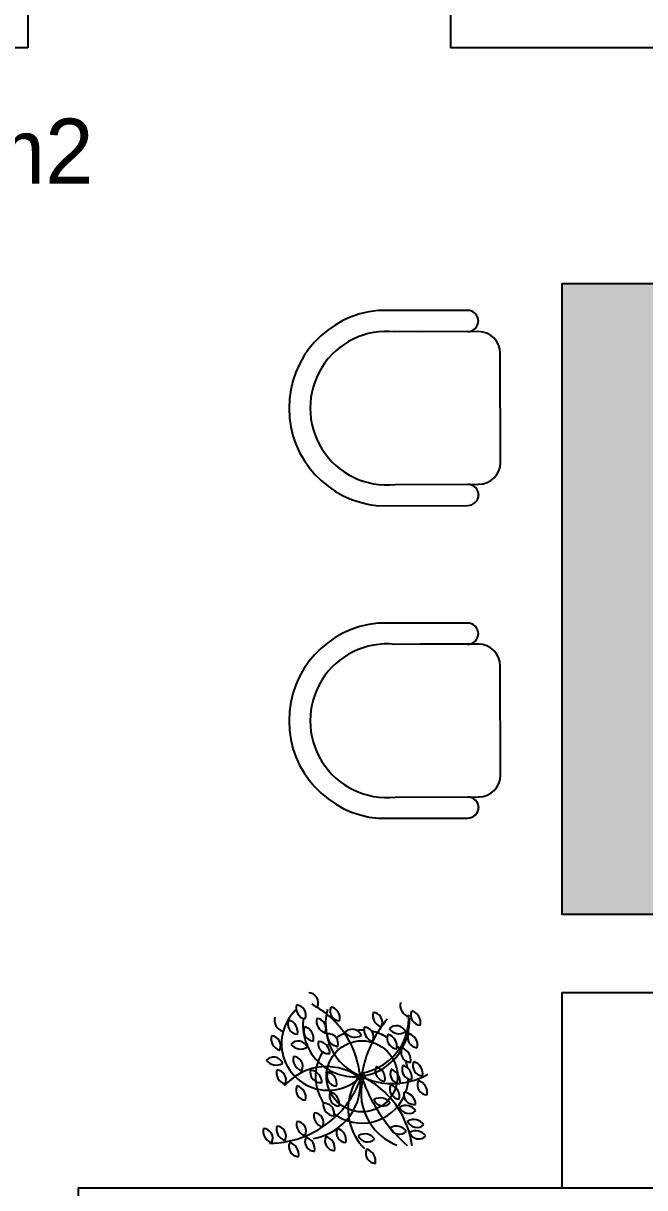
# Model space of a CAD drawing. Header units: millimetres. Extents: x 935 to 1399, y 512 to 900.
# Drawn here: x 1157.065 to 1158.976, y 855.466 to 859.047 of the extents above; entities that cross this region are included whole.
import ezdxf

# ---------------------------------------------------------------- set-up
doc = ezdxf.new("R2010")
doc.units = ezdxf.units.MM
doc.layers.add('LAYER1', color=1, linetype='Continuous')
doc.layers.add('MOBÍLIA', color=1, linetype='Continuous')

msp = doc.modelspace()

# ---------------------------------------------------------------- hatches: boundary and pattern name
at = {"linetype": 'Continuous'}
h = msp.add_hatch(dxfattribs=at)
h.set_pattern_fill('SWAMP', color=254, scale=0.05, angle=90, style=0)
h.set_pattern_definition([(90, (1110.28268, 808.49453), (-0.04330127, 0.025), [0.00625, -0.04375]), (180, (1110.28268, 808.497655), (-0.04330127, -0.025), [0.003125, -0.08347754]), (180, (1110.28268, 808.498436), (-0.04330127, -0.025), [0.0025, -0.08410254]), (180, (1110.28268, 808.496873), (-0.04330127, -0.025), [0.0025, -0.08410254]), (150, (1110.28268, 808.499217), (-0.04330127, -0.025), [0.002, -0.048]), (210, (1110.28268, 808.49609), (-2e-11, -0.05), [0.002, -0.048])])
h.paths.add_polyline_path([(1159.17995, 858.21827), (1159.17995, 858.24707, -0.9926943), (1159.02636, 858.24594), (1158.72068, 858.24594), (1158.72068, 856.30747), (1161.30853, 856.30747, -0.0019246), (1161.31062, 856.30845), (1161.31062, 856.42404), (1161.12641, 856.42404, -1), (1161.12641, 856.58404), (1161.09641, 856.58404, -0.4142136), (1161.04641, 856.63404), (1161.04641, 857.13404, -0.4142136), (1161.09641, 857.18404, -0.4142136), (1161.04641, 857.23404), (1161.04641, 857.73404, -0.4142136), (1161.09641, 857.78404), (1161.12641, 857.78404, -1), (1161.12641, 857.94404), (1161.31062, 857.94404), (1161.31062, 858.24058, -0.023235), (1161.28267, 858.23837, 0.0099184), (1161.28323, 858.23945, -0.2707398), (1161.25744, 858.26723), (1161.06155, 858.26723), (1161.06155, 858.24707, -1), (1160.90795, 858.24707), (1160.90795, 858.21827, -0.4142136), (1160.85995, 858.17027), (1160.37995, 858.17027, -0.4142136), (1160.33195, 858.21827, -0.4142136), (1160.28395, 858.17027), (1159.80395, 858.17027, -0.4142136), (1159.75595, 858.21827, -0.4142136), (1159.70795, 858.17027), (1159.22795, 858.17027, -0.4142136)])

# ---------------------------------------------------------------- linework, layer by layer
at = {"color": 6}
for p, q in [((1157.07891, 859.22187), (1157.07891, 858.97187)), ((1158.37891, 859.22187), (1158.37891, 858.97187)), ((1157.07891, 858.97187), (1154.24141, 858.97187)), ((1161.86641, 858.97187), (1158.37891, 858.97187)), ((1157.23329, 855.46625), (1157.23329, 855.21625)), ((1157.23329, 855.46625), (1161.86641, 855.46625))]:
    msp.add_line(p, q, dxfattribs=at)
at = {"color": 6, "linetype": 'Continuous'}
msp.add_line((1158.72068, 856.32875), (1158.72068, 856.30747), dxfattribs=at)
at = {"color": 1, "linetype": 'Continuous'}
msp.add_line((1158.72068, 856.30747), (1161.30853, 856.30747), dxfattribs=at)
at = {"color": 1}
for q in [(1161.86641, 856.06625), (1158.72068, 855.46625)]:
    msp.add_line((1158.72068, 856.06625), q, dxfattribs=at)
msp.add_lwpolyline([(1159.02635, 858.24594), (1158.72068, 858.24594), (1158.72068, 856.30747), (1161.31062, 856.30747)], dxfattribs=at)
at = {"layer": 'LAYER1'}
for centre, radius in [((1158.10632, 855.80867), 0.10934), ((1158.10632, 855.80867), 0.10934), ((1158.10474, 855.80867), 0.01011), ((1158.10474, 855.80867), 0.01011)]:
    msp.add_circle(centre, radius, dxfattribs=at)
for centre, radius, start, end in [((1157.94116, 856.03494), 0.03072, 335.5961, 86.61943), ((1157.9415, 856.01998), 0.03756, 167.38792, 251.82132), ((1157.90303, 855.99751), 0.03072, 335.5961, 86.61943), ((1157.8254, 855.78522), 0.2757, 34.25705, 62.66897), ((1158.03884, 856.00974), 0.03072, 156.63713, 267.66046), ((1158.00079, 855.98658), 0.03756, 348.42895, 72.86236), ((1158.26124, 856.02795), 0.03756, 167.38792, 251.82132), ((1157.87458, 855.98273), 0.03756, 167.38792, 251.82132), ((1158.0024, 855.90917), 0.14344, 134.30061, 256.41097), ((1158.08419, 855.96673), 0.1594, 172.38604, 224.91036), ((1158.00379, 855.97846), 0.03756, 167.38792, 251.82132), ((1157.96532, 855.956), 0.03072, 335.5961, 86.61943), ((1158.16651, 855.96913), 0.17194, 164.9126, 200.5115), ((1158.17692, 855.99712), 0.03756, 167.38792, 251.82132), ((1158.13845, 855.97466), 0.03072, 335.5961, 86.61943), ((1158.45743, 855.7547), 0.3568, 140.00449, 148.23454), ((1158.07862, 855.98906), 0.17194, 326.03682, 3.03277), ((1158.08041, 855.97901), 0.17194, 327.58344, 3.03277), ((1158.28717, 855.99709), 0.03072, 156.63713, 267.66046), ((1158.24911, 855.97393), 0.03756, 348.42895, 72.86236), ((1157.86317, 855.94799), 0.001, 251.82132, 335.5961), ((1157.90915, 855.96863), 0.03072, 156.63713, 267.66046), ((1157.88186, 855.98042), 0.001, 72.86236, 156.63713), ((1157.87109, 855.94548), 0.03756, 348.42895, 72.86236), ((1157.95818, 855.94808), 0.03072, 156.63713, 267.66046), ((1157.9309, 855.95987), 0.001, 72.86236, 156.63713), ((1157.92012, 855.92493), 0.03756, 348.42895, 72.86236), ((1158.07632, 855.92289), 0.03072, 61.3939, 136.16149), ((1158.10649, 855.80776), 0.14294, 87.53421, 96.2092), ((1158.07632, 855.92289), 0.03072, 25.13816, 61.3939), ((1158.15018, 855.95189), 0.03756, 167.38792, 182.03352), ((1158.15018, 855.95189), 0.03756, 182.03352, 251.82132), ((1158.11171, 855.92943), 0.03072, 36.01836, 86.61943), ((1158.10649, 855.80776), 0.14294, 57.20959, 77.85757), ((1158.11171, 855.92943), 0.03072, 335.5961, 36.01836), ((1158.16551, 855.96238), 0.001, 251.82132, 335.5961), ((1158.21249, 855.93354), 0.03072, 25.13816, 136.16149), ((1158.22036, 855.97739), 0.03756, 216.92998, 301.36339), ((1158.23939, 855.94617), 0.001, 301.36339, 25.13816), ((1157.8643, 855.92517), 0.03756, 167.38792, 251.82132), ((1157.82583, 855.90271), 0.03072, 335.5961, 86.61943), ((1157.91015, 855.88626), 0.03072, 25.13816, 136.16149), ((1158.0024, 855.90917), 0.03072, 168.8865, 236.27222), ((1157.97324, 855.91489), 0.001, 85.11173, 168.8865), ((1157.97013, 855.87846), 0.03756, 39.23932, 85.11173), ((1157.99238, 855.94372), 0.001, 251.82132, 335.5961), ((1158.03619, 855.9382), 0.03756, 177.77935, 223.62096), ((1158.0024, 855.90917), 0.03072, 35.22159, 97.01086), ((1158.10649, 855.80776), 0.14294, 133.00673, 138.63105), ((1158.03619, 855.9382), 0.03756, 223.62096, 262.21276), ((1158.10649, 855.80776), 0.14294, 110.56167, 123.54937), ((1158.0024, 855.90917), 0.03072, 345.98753, 35.22159), ((1157.8254, 855.78522), 0.2757, 7.28638, 34.25705), ((1158.08419, 855.96673), 0.03756, 216.92998, 222.02051), ((1158.08419, 855.96673), 0.03756, 222.02051, 301.36339), ((1158.10322, 855.93551), 0.001, 301.36339, 25.13816), ((1158.45743, 855.7547), 0.3568, 148.23454, 171.30095), ((1158.13877, 855.91715), 0.001, 251.82132, 335.5961), ((1158.21441, 855.92437), 0.03072, 173.3717, 267.66046), ((1158.21441, 855.92437), 0.03072, 156.63713, 173.3717), ((1158.18713, 855.93616), 0.001, 72.86236, 156.63713), ((1158.17635, 855.90122), 0.03756, 1.27524, 72.86236), ((1158.27768, 855.92753), 0.03072, 156.63713, 267.66046), ((1158.2504, 855.93932), 0.001, 72.86236, 156.63713), ((1158.23962, 855.90438), 0.03756, 348.42895, 72.86236), ((1157.85289, 855.89043), 0.001, 251.82132, 335.5961), ((1157.91802, 855.93011), 0.03756, 216.92998, 301.36339), ((1157.93705, 855.89889), 0.001, 301.36339, 25.13816), ((1158.10649, 855.80776), 0.14294, 147.94444, 174.1035), ((1158.0024, 855.90917), 0.03072, 236.27222, 279.90983), ((1157.97013, 855.87846), 0.03756, 0.67832, 39.23932), ((1158.16651, 855.96913), 0.17194, 200.5115, 248.94558), ((1158.02946, 855.89689), 0.001, 251.82132, 335.5961), ((1158.03123, 855.90197), 0.001, 262.21276, 345.98753), ((1158.07862, 855.98906), 0.17194, 278.9998, 326.03682), ((1158.08041, 855.97901), 0.17194, 278.9998, 327.58344), ((1158.17635, 855.90122), 0.03756, 348.42895, 1.27524), ((1158.10649, 855.80776), 0.14294, 32.86951, 41.27664), ((1158.25711, 855.88231), 0.03072, 174.35372, 238.31455), ((1158.25711, 855.88231), 0.03072, 156.63713, 174.35372), ((1158.22983, 855.89409), 0.001, 72.86236, 156.63713), ((1158.21905, 855.85915), 0.03756, 348.42895, 72.86236), ((1157.83405, 855.83693), 0.03072, 25.13816, 136.16149), ((1157.84193, 855.88078), 0.03756, 216.92998, 301.36339), ((1157.86096, 855.84955), 0.001, 301.36339, 25.13816), ((1157.93217, 855.86145), 0.03756, 167.38792, 251.82132), ((1157.8937, 855.83899), 0.03072, 335.5961, 86.61943), ((1157.99734, 855.66659), 0.17194, 55.04748, 100.39579), ((1158.08419, 855.96673), 0.1594, 224.91036, 277.40719), ((1158.26028, 855.82952), 0.03072, 156.63713, 248.97478), ((1158.233, 855.84131), 0.001, 72.86236, 156.63713), ((1158.22222, 855.80637), 0.03756, 49.02093, 72.86236), ((1158.25711, 855.88231), 0.03072, 238.31455, 267.66046), ((1158.10649, 855.80776), 0.14294, 10.87528, 19.79876), ((1158.29349, 855.84059), 0.03072, 156.63713, 267.66046), ((1158.26621, 855.85237), 0.001, 72.86236, 156.63713), ((1158.25544, 855.81743), 0.03756, 348.42895, 72.86236), ((1157.88075, 855.82034), 0.03756, 167.38792, 251.82132), ((1157.84228, 855.79787), 0.03072, 335.5961, 86.61943), ((1157.99734, 855.66659), 0.17194, 100.39579, 139.08045), ((1157.92076, 855.82671), 0.001, 251.82132, 335.5961), ((1157.97802, 855.82049), 0.03072, 168.8865, 243.49799), ((1157.94886, 855.82621), 0.001, 85.11173, 168.8865), ((1157.94575, 855.78978), 0.03756, 60.38925, 85.11173), ((1158.10632, 855.80867), 0.14287, 174.46014, 186.29701), ((1157.94575, 855.78978), 0.03756, 0.67832, 60.38925), ((1158.0024, 855.90917), 0.14344, 256.41097, 315.52073), ((1158.02935, 855.80897), 0.03072, 156.63713, 267.66046), ((1158.00207, 855.82076), 0.001, 72.86236, 156.63713), ((1157.9913, 855.78582), 0.03756, 348.42895, 72.86236), ((1157.81863, 855.90473), 0.30181, 314.07846, 341.43979), ((1158.23584, 855.70764), 0.17194, 140.83673, 192.61372), ((1158.58276, 855.97118), 0.50489, 198.77703, 215.23565), ((1158.20057, 856.00399), 0.21756, 243.86587, 282.73377), ((1157.9869, 855.55976), 0.2757, 34.18767, 62.66897), ((1158.17803, 855.82478), 0.03072, 156.63713, 267.66046), ((1158.15075, 855.83656), 0.001, 72.86236, 156.63713), ((1158.13998, 855.80162), 0.03756, 348.42895, 72.86236), ((1158.2239, 855.81688), 0.03072, 156.63713, 267.66046), ((1158.19662, 855.82866), 0.001, 72.86236, 156.63713), ((1158.18584, 855.79372), 0.03756, 348.42895, 72.86236), ((1158.22222, 855.80637), 0.03756, 348.42895, 49.02093), ((1158.20057, 856.00399), 0.21756, 282.73377, 299.77036), ((1157.86934, 855.7856), 0.001, 251.82132, 335.5961), ((1157.93445, 855.76629), 0.03072, 156.63713, 267.66046), ((1157.90717, 855.77807), 0.001, 72.86236, 156.63713), ((1157.8964, 855.74313), 0.03756, 348.42895, 72.86236), ((1158.10649, 855.80776), 0.14294, 185.92715, 214.98849), ((1157.97802, 855.82049), 0.03072, 243.49799, 279.90983), ((1157.92998, 855.7879), 0.17194, 318.17966, 3.03277), ((1158.2755, 855.7576), 0.17194, 164.9126, 211.91666), ((1158.22232, 855.76945), 0.03072, 156.63713, 267.66046), ((1158.19504, 855.78124), 0.001, 72.86236, 156.63713), ((1158.18426, 855.74629), 0.03756, 348.42895, 72.86236), ((1158.10649, 855.80776), 0.14294, 340.06933, 357.23053), ((1158.26028, 855.82952), 0.03072, 248.97478, 267.66046), ((1158.30773, 855.7821), 0.03072, 156.63713, 267.66046), ((1158.28045, 855.79388), 0.001, 72.86236, 156.63713), ((1158.26967, 855.75894), 0.03756, 348.42895, 72.86236), ((1158.03726, 855.74732), 0.03072, 156.63713, 267.66046), ((1158.00998, 855.7591), 0.001, 72.86236, 156.63713), ((1157.99921, 855.72416), 0.03756, 348.42895, 72.86236), ((1158.10649, 855.80776), 0.14294, 233.27738, 334.83516), ((1158.14414, 855.73661), 0.001, 119.89538, 203.67015), ((1158.17135, 855.74854), 0.03072, 203.67015, 314.69348), ((1158.16236, 855.70491), 0.03756, 35.46197, 119.89538), ((1158.26601, 855.75285), 0.03072, 168.8865, 191.03136), ((1158.26601, 855.75285), 0.03072, 191.03136, 279.90983), ((1158.23685, 855.75858), 0.001, 85.11173, 168.8865), ((1158.23373, 855.72215), 0.03756, 79.05633, 85.11173), ((1158.23373, 855.72215), 0.03756, 0.67832, 79.05633), ((1157.99592, 855.68878), 0.03756, 167.38792, 251.82132), ((1157.95746, 855.66632), 0.03072, 335.5961, 86.61943), ((1158.02415, 855.72413), 0.03756, 177.77935, 262.21276), ((1157.99036, 855.69509), 0.03072, 91.82431, 97.01086), ((1157.99036, 855.69509), 0.03072, 356.44156, 91.82431), ((1157.9869, 855.55976), 0.2757, 7.28638, 34.18767), ((1158.22309, 855.71337), 0.001, 119.89538, 203.67015), ((1158.2503, 855.7253), 0.03072, 203.67015, 314.69348), ((1158.24131, 855.68167), 0.03756, 35.46197, 119.89538), ((1157.81863, 855.90473), 0.30181, 270.6036, 314.07846), ((1157.94245, 855.66205), 0.03756, 167.38792, 251.82132), ((1157.90398, 855.63959), 0.03072, 335.5961, 86.61943), ((1157.92998, 855.7879), 0.17194, 278.9998, 318.17966), ((1158.0192, 855.6879), 0.001, 262.21276, 345.98753), ((1157.99036, 855.69509), 0.03072, 345.98753, 356.44156), ((1158.23584, 855.70764), 0.17194, 192.61372, 224.8697), ((1158.2755, 855.7576), 0.17194, 211.91666, 248.94558), ((1158.58276, 855.97118), 0.50489, 215.23565, 228.01457), ((1158.24777, 855.6702), 0.001, 119.89538, 203.67015), ((1158.27498, 855.68213), 0.03072, 203.67015, 314.69348), ((1158.26599, 855.6385), 0.03756, 35.46197, 119.89538), ((1157.83991, 855.64012), 0.03756, 167.38792, 251.82132), ((1157.80144, 855.61766), 0.03072, 335.5961, 86.61943), ((1157.88075, 855.64767), 0.03756, 167.38792, 251.82132), ((1157.84228, 855.6252), 0.03072, 335.5961, 86.61943), ((1157.93104, 855.62732), 0.001, 251.82132, 335.5961), ((1157.98452, 855.65404), 0.001, 251.82132, 335.5961), ((1157.99599, 855.6226), 0.001, 72.86236, 156.63713), ((1158.05823, 855.63548), 0.03072, 156.63713, 267.66046), ((1158.03095, 855.64727), 0.001, 72.86236, 156.63713), ((1158.02018, 855.61233), 0.03756, 348.42895, 72.86236), ((1158.09683, 855.62561), 0.001, 119.89538, 203.67015), ((1158.12405, 855.63754), 0.03072, 203.67015, 314.69348), ((1158.11506, 855.59391), 0.03756, 35.46197, 119.89538), ((1158.19429, 855.64964), 0.001, 119.89538, 203.67015), ((1158.22151, 855.66157), 0.03072, 203.67015, 314.69348), ((1158.21252, 855.61794), 0.03756, 35.46197, 119.89538), ((1158.25394, 855.63525), 0.001, 119.89538, 203.67015), ((1158.28115, 855.64718), 0.03072, 203.67015, 314.69348), ((1158.27216, 855.60356), 0.03756, 35.46197, 119.89538), ((1157.8285, 855.60539), 0.001, 251.82132, 335.5961), ((1157.86934, 855.61293), 0.001, 251.82132, 335.5961), ((1157.91221, 855.59231), 0.03072, 156.63713, 267.66046), ((1157.88493, 855.6041), 0.001, 72.86236, 156.63713), ((1157.87415, 855.56916), 0.03756, 348.42895, 72.86236), ((1157.96157, 855.60876), 0.03072, 156.63713, 267.66046), ((1157.93429, 855.62054), 0.001, 72.86236, 156.63713), ((1157.92351, 855.5856), 0.03756, 348.42895, 72.86236), ((1158.02327, 855.61081), 0.03072, 156.63713, 267.66046), ((1157.98522, 855.58766), 0.03756, 348.42895, 72.86236), ((1158.14873, 855.57176), 0.03072, 156.63713, 267.66046), ((1158.12145, 855.58354), 0.001, 72.86236, 156.63713), ((1158.11068, 855.5486), 0.03756, 348.42895, 72.86236)]:
    msp.add_arc(centre, radius, start, end, dxfattribs=at)
at = {"layer": 'MOBÍLIA'}
for p, q in [((1158.43058, 858.16394), (1158.15628, 858.16351)), ((1158.4643, 858.13033), (1158.4643, 858.1325)), ((1158.46435, 858.09883), (1158.20784, 858.09843)), ((1158.46435, 858.09883), (1158.28418, 858.09855)), ((1158.53232, 857.69659), (1158.53179, 858.03161)), ((1158.20859, 857.62875), (1158.46509, 857.62916)), ((1158.46514, 857.59766), (1158.46515, 857.59549)), ((1158.15723, 857.56351), (1158.43153, 857.56394)), ((1158.43058, 857.20261), (1158.15628, 857.20218)), ((1158.4643, 857.169), (1158.4643, 857.17117)), ((1158.46435, 857.1375), (1158.20784, 857.1371)), ((1158.46435, 857.1375), (1158.28418, 857.13722)), ((1158.53232, 856.73527), (1158.53179, 857.07028)), ((1158.20859, 856.66742), (1158.46509, 856.66783)), ((1158.46514, 856.63633), (1158.46515, 856.63417)), ((1158.15723, 856.60218), (1158.43153, 856.60261))]:
    msp.add_line(p, q, dxfattribs=at)
for centre, radius, start, end in [((1158.18322, 857.86355), 0.30116, 95.13195, 265.04987), ((1158.43064, 858.13028), 0.03366, 0.09091, 90.09091), ((1158.43063, 858.13244), 0.03366, 270.09091, 0.09091), ((1158.18322, 857.86355), 0.23616, 84.01398, 276.16784), ((1158.46446, 858.0315), 0.06733, 0.09091, 90.09091), ((1158.46499, 857.69649), 0.06733, 270.09091, 0.09091), ((1158.43148, 857.59544), 0.03366, 0.09091, 90.09091), ((1158.43148, 857.59761), 0.03366, 270.09091, 0.09091), ((1158.18322, 856.90222), 0.30116, 95.13195, 265.04987), ((1158.43064, 857.16895), 0.03366, 0.09091, 90.09091), ((1158.43063, 857.17112), 0.03366, 270.09091, 0.09091), ((1158.18322, 856.90222), 0.23616, 84.01398, 276.16784), ((1158.46446, 857.07018), 0.06733, 0.09091, 90.09091), ((1158.46499, 856.73516), 0.06733, 270.09091, 0.09091), ((1158.43148, 856.63411), 0.03366, 0.09091, 90.09091), ((1158.43148, 856.63628), 0.03366, 270.09091, 0.09091)]:
    msp.add_arc(centre, radius, start, end, dxfattribs=at)

# ---------------------------------------------------------------- texts
at = {"insert": (1155.98735, 858.75363), "char_height": 0.2, "width": 3.8469, "attachment_point": 1}
msp.add_mtext('A:73,96m2', dxfattribs=at)

doc.saveas('drawing.dxf')
